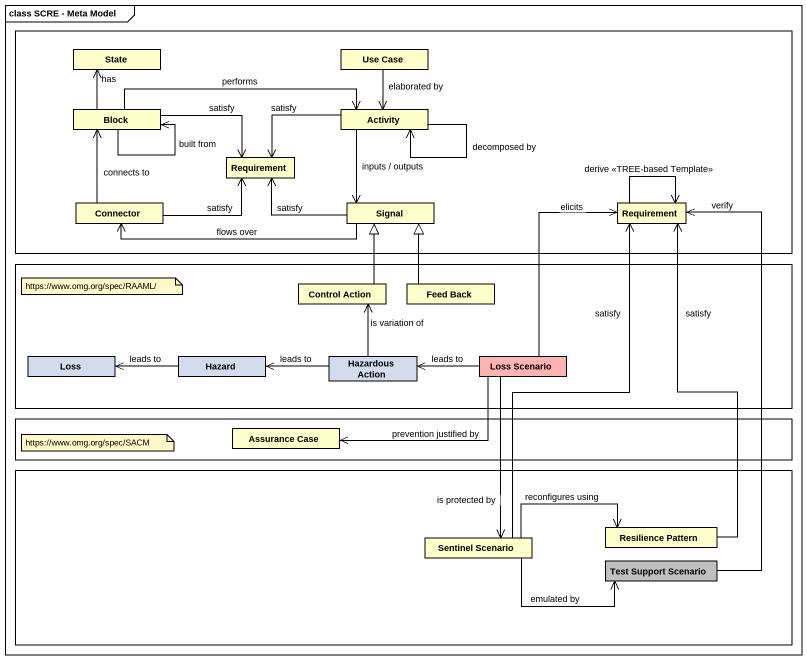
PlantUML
@startuml
mainframe class SCRE - Meta Model
hide circle
hide empty members
rectangle " " as rectangle1 {
  class "State" as State_ #FFFFCC
  class "Use Case" as Use_Case #FFFFCC
  class Block #FFFFCC
  class Activity #FFFFCC
  class Requirement #FFFFCC
  class Connector #FFFFCC
  class Signal #FFFFCC
  class "Requirement" as Requirement_2 #FFFFCC
}
rectangle " " as rectangle2 {
  class "Control Action" as Control_Action #FFFFCC
  class "Feed Back" as Feed_Back #FFFFCC
  class Loss #D3DCED
  class Hazard #D3DCED
  class "Hazardous Action" as Hazardous_Action #D3DCED
  class "Loss Scenario" as Loss_Scenario #FFB4B4
}
rectangle " " as rectangle3 {
  class "Assurance Case" as Assurance_Case #FFFFCC
}
rectangle " " as rectangle4 {
  class "Sentinel Scenario" as Sentinel_Scenario #FFFFCC
  class "Resilience Pattern" as Resilience_Pattern #FFFFCC
  class "Test Support Scenario" as Test_Support_Scenario #C0C0C0
}
Use_Case --> Activity : elaborated by
Block -up-> State_ : has
Block --> Block : built from
Block -right-> Activity : performs
Block -right-> Requirement : satisfy
Activity <-- Activity : decomposed by
Activity -left-> Requirement : satisfy
Activity --> Signal : inputs / outputs
Connector -up-> Block : connects to
Connector -right-> Requirement : satisfy
Signal -left-> Requirement : satisfy
Signal -left-> Connector : flows over
Requirement_2 --> Requirement_2 : derive <<TREE-based Template>>
Control_Action -up-|> Signal
Feed_Back -up-|> Signal
Hazard -left-> Loss : leads to
Hazardous_Action -up-> Control_Action : is variation of
Hazardous_Action -left-> Hazard : leads to
Loss_Scenario -up-> Requirement_2 : elicits
Loss_Scenario -left-> Hazardous_Action : leads to
Assurance_Case <-right- Loss_Scenario : prevention justified by
Sentinel_Scenario -up-> Requirement_2 : satisfy
Sentinel_Scenario <-up- Loss_Scenario : is protected by
Sentinel_Scenario -right-> Resilience_Pattern : reconfigures using
Sentinel_Scenario -right-> Test_Support_Scenario : emulated by
Resilience_Pattern -up-> Requirement_2 : satisfy
Test_Support_Scenario -up-> Requirement_2 : verify
note as N1
  https://www.omg.org/spec/RAAML/
end note
note as N2
  https://www.omg.org/spec/SACM
end note
@enduml
